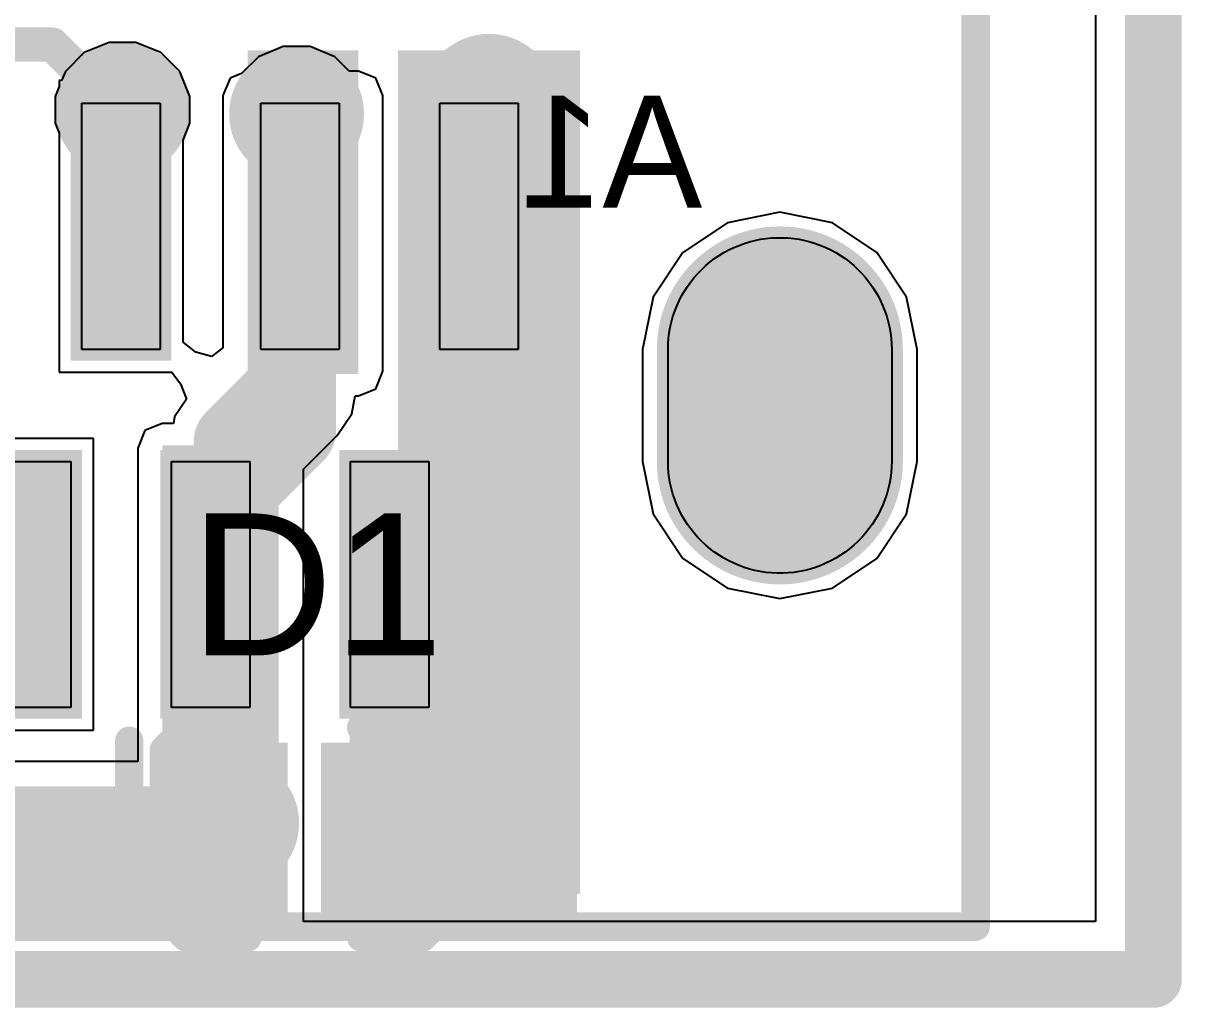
# Model space of a CAD drawing. Header units: millimetres. Extents: x -0.243 to 0.614, y -0.005 to 0.913.
# Drawn here: x 0.2735 to 0.4774, y -0.005 to 0.1683 of the extents above; entities that cross this region are included whole.
import ezdxf

# ---------------------------------------------------------------- set-up
doc = ezdxf.new("R2010")
doc.units = ezdxf.units.MM
doc.header["$MEASUREMENT"] = 0
for name, color, linetype in [('BottomLayer', 5, 'Continuous'), ('BottomOverlay', 54, 'Continuous'), ('BottomPaste', 16, 'Continuous'), ('BottomSolder', 6, 'Continuous'), ('Mechanical2', 216, 'Continuous'), ('MultiLayer', 9, 'Continuous'), ('TopLayer', 1, 'Continuous'), ('TopOverlay', 2, 'Continuous'), ('TopPaste', 8, 'Continuous'), ('TopSolder', 216, 'Continuous'), ('ViaHoleLayer', 16, 'Continuous')]:
    doc.layers.add(name, color=color, linetype=linetype)
doc.styles.add('Arial', font='', dxfattribs={"height": 0.2})
doc.styles.get('Arial').set_extended_font_data('Arial')

# ---------------------------------------------------------------- blocks, each defined once
blk = doc.blocks.new('TYPE_C_16PFS_LTH6_8_IPX8_B_1')
at = {"layer": 'BottomLayer'}
for points in [[(-0.10925, 0.05315), (-0.09547, 0.05315), (-0.09547, 0.00984), (-0.10925, 0.00984)], [(-0.07776, 0.05315), (-0.06398, 0.05315), (-0.06398, 0.00984), (-0.07776, 0.00984)], [(-0.04626, 0.05315), (-0.03248, 0.05315), (-0.03248, 0.00984), (-0.04626, 0.00984)], [(-0.125, -0.00984), (-0.11122, -0.00984), (-0.11122, -0.05315), (-0.125, -0.05315)], [(-0.0935, -0.00984), (-0.07972, -0.00984), (-0.07972, -0.05315), (-0.0935, -0.05315)], [(-0.06201, -0.00984), (-0.04823, -0.00984), (-0.04823, -0.05315), (-0.06201, -0.05315)]]:
    blk.add_hatch(color=5, dxfattribs=at).paths.add_polyline_path(points)
h = blk.add_hatch(color=5, dxfattribs=at)
edge = h.paths.add_edge_path()
edge.add_arc((-0.17106, -0.00984), 0.01969, 180, 360)
edge.add_line((-0.15138, -0.00984), (-0.15138, 0.00985))
edge.add_arc((-0.17106, 0.00985), 0.01969, 0, 180)
edge.add_line((-0.19074, 0.00985), (-0.19074, -0.00984))
at = {"layer": 'BottomSolder'}
for points in [[(-0.11122, 0.05512), (-0.0935, 0.05512), (-0.0935, 0.00787), (-0.11122, 0.00787)], [(-0.07973, 0.05512), (-0.06201, 0.05512), (-0.06201, 0.00787), (-0.07973, 0.00787)], [(-0.04823, 0.05512), (-0.03051, 0.05512), (-0.03051, 0.00787), (-0.04823, 0.00787)], [(-0.12697, -0.00787), (-0.10925, -0.00787), (-0.10925, -0.05512), (-0.12697, -0.05512)], [(-0.09547, -0.00787), (-0.07775, -0.00787), (-0.07775, -0.05512), (-0.09547, -0.05512)], [(-0.06398, -0.00787), (-0.04626, -0.00787), (-0.04626, -0.05512), (-0.06398, -0.05512)]]:
    blk.add_hatch(color=6, dxfattribs=at).paths.add_polyline_path(points)
h = blk.add_hatch(color=6, dxfattribs=at)
edge = h.paths.add_edge_path()
edge.add_arc((-0.17106, -0.00984), 0.02165, 180, 360)
edge.add_line((-0.14941, -0.00984), (-0.14941, 0.00985))
edge.add_arc((-0.17106, 0.00985), 0.02165, 0, 180)
edge.add_line((-0.19271, 0.00985), (-0.19271, -0.00984))
at = {"layer": 'MultiLayer'}
h = blk.add_hatch(color=9, dxfattribs=at)
edge = h.paths.add_edge_path()
edge.add_arc((-0.17106, -0.00984), 0.01969, 180, 360)
edge.add_line((-0.15138, -0.00984), (-0.15138, 0.00985))
edge.add_arc((-0.17106, 0.00985), 0.01969, 0, 180)
edge.add_line((-0.19074, 0.00985), (-0.19074, -0.00984))
at = {"layer": 'TopLayer'}
h = blk.add_hatch(color=1, dxfattribs=at)
edge = h.paths.add_edge_path()
edge.add_arc((-0.17106, -0.00984), 0.01969, 180, 360)
edge.add_line((-0.15138, -0.00984), (-0.15138, 0.00985))
edge.add_arc((-0.17106, 0.00985), 0.01969, 0, 180)
edge.add_line((-0.19074, 0.00985), (-0.19074, -0.00984))
at = {"layer": 'TopSolder'}
h = blk.add_hatch(color=216, dxfattribs=at)
edge = h.paths.add_edge_path()
edge.add_arc((-0.17106, -0.00984), 0.02165, 180, 360)
edge.add_line((-0.14941, -0.00984), (-0.14941, 0.00985))
edge.add_arc((-0.17106, 0.00985), 0.02165, 0, 180)
edge.add_line((-0.19271, 0.00985), (-0.19271, -0.00984))
at = {"layer": 'BottomOverlay', "const_width": 0.00502}
for points in [[(-0.20551, 0.09173), (-0.20551, -0.09173)], [(0.20551, 0.09173), (-0.20551, 0.09173)]]:
    blk.add_lwpolyline(points, dxfattribs=at)
at = {"layer": 'BottomOverlay', "const_width": 0.00251}
blk.add_lwpolyline([(-0.20676, 0.09173, 1), (-0.20426, 0.09173, 1)], format="xyb", close=True, dxfattribs=at)
blk.add_lwpolyline([(-0.20676, 0.09173, 1), (-0.20426, 0.09173, 1)], format="xyb", close=True, dxfattribs=at)
at = {"layer": 'BottomPaste'}
for p, q in [((-0.10925, 0.00985), (-0.10925, 0.05315)), ((-0.10925, 0.05315), (-0.09547, 0.05315)), ((-0.09547, 0.05315), (-0.09547, 0.05315)), ((-0.09547, 0.05315), (-0.09547, 0.00985)), ((-0.07776, 0.00985), (-0.07776, 0.05315)), ((-0.07776, 0.05315), (-0.06398, 0.05315)), ((-0.06398, 0.05315), (-0.06398, 0.05315)), ((-0.06398, 0.05315), (-0.06398, 0.00985)), ((-0.04626, 0.00985), (-0.04626, 0.05315)), ((-0.04626, 0.05315), (-0.03248, 0.05315)), ((-0.17733, 0.02851), (-0.17639, 0.0288)), ((-0.17639, 0.0288), (-0.17544, 0.02904)), ((-0.17544, 0.02904), (-0.17448, 0.02924)), ((-0.17448, 0.02924), (-0.17351, 0.02938)), ((-0.17351, 0.02938), (-0.17253, 0.02948)), ((-0.17253, 0.02948), (-0.17155, 0.02953)), ((-0.17155, 0.02953), (-0.17057, 0.02953)), ((-0.17057, 0.02953), (-0.16959, 0.02948)), ((-0.16959, 0.02948), (-0.16861, 0.02938)), ((-0.16861, 0.02938), (-0.16764, 0.02924)), ((-0.16764, 0.02924), (-0.16668, 0.02904)), ((-0.16668, 0.02904), (-0.16573, 0.0288)), ((-0.16573, 0.0288), (-0.16479, 0.02851)), ((-0.18174, 0.02638), (-0.1809, 0.0269)), ((-0.1809, 0.0269), (-0.18004, 0.02737)), ((-0.18004, 0.02737), (-0.17916, 0.02779)), ((-0.17916, 0.02779), (-0.17825, 0.02817)), ((-0.17825, 0.02817), (-0.17733, 0.02851)), ((-0.16479, 0.02851), (-0.16387, 0.02817)), ((-0.16387, 0.02817), (-0.16297, 0.02779)), ((-0.16297, 0.02779), (-0.16208, 0.02737)), ((-0.16208, 0.02737), (-0.16122, 0.0269)), ((-0.16122, 0.0269), (-0.16038, 0.02638)), ((-0.18481, 0.02394), (-0.18409, 0.02461)), ((-0.18409, 0.02461), (-0.18333, 0.02524)), ((-0.18333, 0.02524), (-0.18255, 0.02583)), ((-0.18255, 0.02583), (-0.18174, 0.02638)), ((-0.16038, 0.02638), (-0.15957, 0.02583)), ((-0.15957, 0.02583), (-0.15879, 0.02524)), ((-0.15879, 0.02524), (-0.15804, 0.02461)), ((-0.15804, 0.02461), (-0.15732, 0.02394)), ((-0.18675, 0.02174), (-0.18614, 0.0225)), ((-0.18614, 0.0225), (-0.18549, 0.02324)), ((-0.18549, 0.02324), (-0.18481, 0.02394)), ((-0.15732, 0.02394), (-0.15663, 0.02324)), ((-0.15663, 0.02324), (-0.15598, 0.0225)), ((-0.15598, 0.0225), (-0.15537, 0.02174)), ((-0.18786, 0.02011), (-0.18733, 0.02094)), ((-0.18733, 0.02094), (-0.18675, 0.02174)), ((-0.15537, 0.02174), (-0.1548, 0.02094)), ((-0.1548, 0.02094), (-0.15427, 0.02011)), ((-0.1892, 0.0175), (-0.1888, 0.01839)), ((-0.1888, 0.01839), (-0.18835, 0.01926)), ((-0.18835, 0.01926), (-0.18786, 0.02011)), ((-0.15427, 0.02011), (-0.15377, 0.01926)), ((-0.15377, 0.01926), (-0.15333, 0.01839)), ((-0.15333, 0.01839), (-0.15292, 0.0175)), ((-0.18987, 0.01565), (-0.18956, 0.01658)), ((-0.18956, 0.01658), (-0.1892, 0.0175)), ((-0.15292, 0.0175), (-0.15256, 0.01658)), ((-0.15256, 0.01658), (-0.15225, 0.01565)), ((-0.19036, 0.01375), (-0.19014, 0.01471)), ((-0.19014, 0.01471), (-0.18987, 0.01565)), ((-0.15225, 0.01565), (-0.15199, 0.01471)), ((-0.15199, 0.01471), (-0.15177, 0.01375)), ((-0.19065, 0.01181), (-0.19053, 0.01278)), ((-0.19053, 0.01278), (-0.19036, 0.01375)), ((-0.15177, 0.01375), (-0.1516, 0.01278)), ((-0.1516, 0.01278), (-0.15147, 0.01181)), ((-0.19075, 0.00985), (-0.19072, 0.01083)), ((-0.19072, 0.01083), (-0.19065, 0.01181)), ((-0.15147, 0.01181), (-0.1514, 0.01083)), ((-0.1514, 0.01083), (-0.15138, 0.00985)), ((-0.19075, -0.00984), (-0.19075, 0.00985)), ((-0.15138, 0.00985), (-0.15138, -0.00984)), ((-0.09547, 0.00985), (-0.10925, 0.00985)), ((-0.06398, 0.00985), (-0.07776, 0.00985)), ((-0.03248, 0.00985), (-0.04626, 0.00985)), ((-0.19072, -0.01082), (-0.19075, -0.00984)), ((-0.15138, -0.00984), (-0.1514, -0.01082)), ((-0.125, -0.05315), (-0.125, -0.00984)), ((-0.125, -0.00984), (-0.11122, -0.00984)), ((-0.11122, -0.00984), (-0.11122, -0.05315)), ((-0.0935, -0.05315), (-0.0935, -0.00984)), ((-0.0935, -0.00984), (-0.07972, -0.00984)), ((-0.07972, -0.00984), (-0.07972, -0.00984)), ((-0.07972, -0.00984), (-0.07972, -0.05315)), ((-0.06201, -0.05315), (-0.06201, -0.00984)), ((-0.06201, -0.00984), (-0.04823, -0.00984)), ((-0.04823, -0.00984), (-0.04823, -0.05315)), ((-0.19065, -0.0118), (-0.19072, -0.01082)), ((-0.19053, -0.01277), (-0.19065, -0.0118)), ((-0.15147, -0.0118), (-0.1516, -0.01277)), ((-0.1514, -0.01082), (-0.15147, -0.0118)), ((-0.19036, -0.01374), (-0.19053, -0.01277)), ((-0.19014, -0.01469), (-0.19036, -0.01374)), ((-0.15177, -0.01374), (-0.15199, -0.01469)), ((-0.1516, -0.01277), (-0.15177, -0.01374)), ((-0.18987, -0.01564), (-0.19014, -0.01469)), ((-0.18956, -0.01657), (-0.18987, -0.01564)), ((-0.15225, -0.01564), (-0.15256, -0.01657)), ((-0.15199, -0.01469), (-0.15225, -0.01564)), ((-0.1892, -0.01748), (-0.18956, -0.01657)), ((-0.1888, -0.01838), (-0.1892, -0.01748)), ((-0.15292, -0.01748), (-0.15333, -0.01838)), ((-0.15256, -0.01657), (-0.15292, -0.01748)), ((-0.18835, -0.01925), (-0.1888, -0.01838)), ((-0.18786, -0.0201), (-0.18835, -0.01925)), ((-0.18733, -0.02092), (-0.18786, -0.0201)), ((-0.15427, -0.0201), (-0.1548, -0.02092)), ((-0.15377, -0.01925), (-0.15427, -0.0201)), ((-0.15333, -0.01838), (-0.15377, -0.01925)), ((-0.18675, -0.02172), (-0.18733, -0.02092)), ((-0.18614, -0.02249), (-0.18675, -0.02172)), ((-0.15537, -0.02172), (-0.15598, -0.02249)), ((-0.1548, -0.02092), (-0.15537, -0.02172)), ((-0.18549, -0.02322), (-0.18614, -0.02249)), ((-0.18481, -0.02393), (-0.18549, -0.02322)), ((-0.18409, -0.02459), (-0.18481, -0.02393)), ((-0.15732, -0.02393), (-0.15804, -0.02459)), ((-0.15663, -0.02322), (-0.15732, -0.02393)), ((-0.15598, -0.02249), (-0.15663, -0.02322)), ((-0.18333, -0.02523), (-0.18409, -0.02459)), ((-0.18255, -0.02582), (-0.18333, -0.02523)), ((-0.18174, -0.02637), (-0.18255, -0.02582)), ((-0.1809, -0.02688), (-0.18174, -0.02637)), ((-0.16038, -0.02637), (-0.16122, -0.02688)), ((-0.15957, -0.02582), (-0.16038, -0.02637)), ((-0.15879, -0.02523), (-0.15957, -0.02582)), ((-0.15804, -0.02459), (-0.15879, -0.02523)), ((-0.18004, -0.02735), (-0.1809, -0.02688)), ((-0.17916, -0.02778), (-0.18004, -0.02735)), ((-0.17825, -0.02816), (-0.17916, -0.02778)), ((-0.17733, -0.0285), (-0.17825, -0.02816)), ((-0.17639, -0.02879), (-0.17733, -0.0285)), ((-0.16479, -0.0285), (-0.16573, -0.02879)), ((-0.16387, -0.02816), (-0.16479, -0.0285)), ((-0.16297, -0.02778), (-0.16387, -0.02816)), ((-0.16208, -0.02735), (-0.16297, -0.02778)), ((-0.16122, -0.02688), (-0.16208, -0.02735)), ((-0.17544, -0.02903), (-0.17639, -0.02879)), ((-0.17448, -0.02922), (-0.17544, -0.02903)), ((-0.17351, -0.02937), (-0.17448, -0.02922)), ((-0.17253, -0.02947), (-0.17351, -0.02937)), ((-0.17155, -0.02951), (-0.17253, -0.02947)), ((-0.17057, -0.02951), (-0.17155, -0.02951)), ((-0.16959, -0.02947), (-0.17057, -0.02951)), ((-0.16861, -0.02937), (-0.16959, -0.02947)), ((-0.16959, -0.02947), (-0.16959, -0.02947)), ((-0.16764, -0.02922), (-0.16861, -0.02937)), ((-0.16668, -0.02903), (-0.16764, -0.02922)), ((-0.16573, -0.02879), (-0.16668, -0.02903)), ((-0.125, -0.05315), (-0.125, -0.05315)), ((-0.11122, -0.05315), (-0.125, -0.05315)), ((-0.07972, -0.05315), (-0.0935, -0.05315)), ((-0.06201, -0.05315), (-0.06201, -0.05315)), ((-0.04823, -0.05315), (-0.06201, -0.05315))]:
    blk.add_line(p, q, dxfattribs=at)
at = {"layer": 'BottomOverlay', "text_generation_flag": 2}
blk.add_text('A1', height=0.019685, rotation=180, dxfattribs=at).set_placement((-0.1574, -0.03481))
blk = doc.blocks.new('DFN1006_2L__B__D____________15')
at = {"layer": 'TopLayer'}
for points in [[(-0.02067, 0.01378), (-0.00492, 0.01378), (-0.00492, -0.01378), (-0.02067, -0.01378)], [(0.00492, 0.01378), (0.02067, 0.01378), (0.02067, -0.01378), (0.00492, -0.01378)]]:
    blk.add_hatch(color=1, dxfattribs=at).paths.add_polyline_path(points)
at = {"layer": 'TopPaste'}
for points in [[(-0.02067, 0.01378), (-0.00492, 0.01378), (-0.00492, -0.01378), (-0.02067, -0.01378)], [(0.00492, 0.01378), (0.02067, 0.01378), (0.02067, -0.01378), (0.00492, -0.01378)]]:
    blk.add_hatch(color=8, dxfattribs=at).paths.add_polyline_path(points)
at = {"layer": 'TopSolder'}
for points in [[(-0.02267, 0.01578), (-0.00292, 0.01578), (-0.00292, -0.01578), (-0.02267, -0.01578)], [(0.00292, 0.01578), (0.02267, 0.01578), (0.02267, -0.01578), (0.00292, -0.01578)]]:
    blk.add_hatch(color=216, dxfattribs=at).paths.add_polyline_path(points)
at = {"layer": 'TopOverlay', "const_width": 0.005}
for points in [[(-0.0208, 0.01847), (-0.02474, 0.01453)], [(-0.01962, 0.01847), (-0.0208, 0.01847)], [(-0.01, 0.01847), (-0.01962, 0.01847)], [(0.01962, 0.01847), (0.01, 0.01847)], [(0.0208, 0.01847), (0.01962, 0.01847)], [(0.02474, 0.01453), (0.0208, 0.01847)], [(-0.02474, 0.01453), (-0.02474, -0.01453)], [(0.02474, 0.01453), (0.02474, -0.01453)], [(-0.03083, 0.01378), (-0.03083, -0.01614)], [(0.03083, 0.01378), (0.03083, -0.01614)], [(-0.0208, -0.01847), (-0.02474, -0.01453)], [(0.02474, -0.01453), (0.0208, -0.01847)], [(-0.01, -0.01847), (-0.0208, -0.01847)], [(0.0208, -0.01847), (0.01, -0.01847)]]:
    blk.add_lwpolyline(points, dxfattribs=at)
at = {"layer": 'TopOverlay', "const_width": 0.0025}
for points in [[(-0.02205, 0.01847, 1), (-0.01955, 0.01847, 1)], [(-0.02205, 0.01847, 1), (-0.01955, 0.01847, 1)], [(-0.02087, 0.01847, 1), (-0.01837, 0.01847, 1)], [(-0.02087, 0.01847, 1), (-0.01837, 0.01847, 1)], [(-0.01125, 0.01847, 1), (-0.00875, 0.01847, 1)], [(0.00875, 0.01847, 1), (0.01125, 0.01847, 1)], [(0.01837, 0.01847, 1), (0.02087, 0.01847, 1)], [(0.01837, 0.01847, 1), (0.02087, 0.01847, 1)], [(0.01955, 0.01847, 1), (0.02205, 0.01847, 1)], [(0.01955, 0.01847, 1), (0.02205, 0.01847, 1)], [(-0.02599, 0.01453, 1), (-0.02349, 0.01453, 1)], [(-0.02599, 0.01453, 1), (-0.02349, 0.01453, 1)], [(0.02349, 0.01453, 1), (0.02599, 0.01453, 1)], [(0.02349, 0.01453, 1), (0.02599, 0.01453, 1)], [(-0.03207, 0.01378, 1), (-0.02958, 0.01378, 1)], [(0.02958, 0.01378, 1), (0.03207, 0.01378, 1)], [(-0.02599, -0.01453, 1), (-0.02349, -0.01453, 1)], [(-0.02599, -0.01453, 1), (-0.02349, -0.01453, 1)], [(0.02349, -0.01453, 1), (0.02599, -0.01453, 1)], [(0.02349, -0.01453, 1), (0.02599, -0.01453, 1)], [(-0.03207, -0.01614, 1), (-0.02958, -0.01614, 1)], [(0.02958, -0.01614, 1), (0.03207, -0.01614, 1)], [(-0.02205, -0.01847, 1), (-0.01955, -0.01847, 1)], [(-0.02205, -0.01847, 1), (-0.01955, -0.01847, 1)], [(-0.01125, -0.01847, 1), (-0.00875, -0.01847, 1)], [(0.00875, -0.01847, 1), (0.01125, -0.01847, 1)], [(0.01955, -0.01847, 1), (0.02205, -0.01847, 1)], [(0.01955, -0.01847, 1), (0.02205, -0.01847, 1)]]:
    blk.add_lwpolyline(points, format="xyb", close=True, dxfattribs=at)

msp = doc.modelspace()

# ---------------------------------------------------------------- hatches: boundary and pattern name
at = {"layer": 'BottomLayer'}
for points in [[(0.3415, 0.015), (0.3715, 0.015), (0.3715, 0.1635), (0.3415, 0.1635)], [(0.313, 0.107), (0.3325, 0.107), (0.3325, 0.1555), (0.313, 0.1555)], [(0.298, 0.008), (0.3185, 0.008), (0.3185, 0.0935), (0.298, 0.0935)], [(0.331, 0.015), (0.3635, 0.015), (0.3635, 0.091), (0.331, 0.091)], [(0.082, 0.008), (0.3185, 0.008), (0.3185, 0.034), (0.082, 0.034)]]:
    msp.add_hatch(color=5, dxfattribs=at).paths.add_polyline_path(points)
h = msp.add_hatch(color=5, dxfattribs=at)
edge = h.paths.add_edge_path()
edge.add_arc((0.3555, 0.1545), 0.00787, 0, 360)
h = msp.add_hatch(color=5, dxfattribs=at)
edge = h.paths.add_edge_path()
edge.add_arc((0.291, 0.153), 0.00787, 0, 360)
h = msp.add_hatch(color=5, dxfattribs=at)
edge = h.paths.add_edge_path()
edge.add_arc((0.32163, 0.15228), 0.00787, 0, 360)
h = msp.add_hatch(color=5, dxfattribs=at)
edge = h.paths.add_edge_path()
edge.add_arc((0.3545, 0.061), 0.00787, 0, 360)
h = msp.add_hatch(color=5, dxfattribs=at)
edge = h.paths.add_edge_path()
edge.add_arc((0.31021, 0.0275), 0.00787, 0, 360)
h = msp.add_hatch(color=5, dxfattribs=at)
edge = h.paths.add_edge_path()
edge.add_arc((0.3382, 0.0275), 0.00787, 0, 360)
at = {"layer": 'BottomSolder'}
h = msp.add_hatch(color=6, dxfattribs=at)
edge = h.paths.add_edge_path()
edge.add_arc((0.3555, 0.1545), 0.01187, 0, 360)
h = msp.add_hatch(color=6, dxfattribs=at)
edge = h.paths.add_edge_path()
edge.add_arc((0.291, 0.153), 0.01187, 0, 360)
h = msp.add_hatch(color=6, dxfattribs=at)
edge = h.paths.add_edge_path()
edge.add_arc((0.32163, 0.15228), 0.01187, 0, 360)
h = msp.add_hatch(color=6, dxfattribs=at)
edge = h.paths.add_edge_path()
edge.add_arc((0.3545, 0.061), 0.01187, 0, 360)
h = msp.add_hatch(color=6, dxfattribs=at)
edge = h.paths.add_edge_path()
edge.add_arc((0.31021, 0.0275), 0.01187, 0, 360)
h = msp.add_hatch(color=6, dxfattribs=at)
edge = h.paths.add_edge_path()
edge.add_arc((0.3382, 0.0275), 0.01187, 0, 360)
at = {"layer": 'TopLayer'}
for points in [[(0.313, 0.1065), (0.3325, 0.1065), (0.3325, 0.1635), (0.313, 0.1635)], [(0.3395, 0.0115), (0.371, 0.0115), (0.371, 0.1635), (0.3395, 0.1635)], [(0.298, 0.014), (0.3185, 0.014), (0.3185, 0.094), (0.298, 0.094)], [(0.086, 0.01), (0.3195, 0.01), (0.3195, 0.034), (0.086, 0.034)]]:
    msp.add_hatch(color=1, dxfattribs=at).paths.add_polyline_path(points)
h = msp.add_hatch(color=1, dxfattribs=at)
edge = h.paths.add_edge_path()
edge.add_arc((0.3555, 0.1545), 0.00787, 0, 360)
h = msp.add_hatch(color=1, dxfattribs=at)
edge = h.paths.add_edge_path()
edge.add_arc((0.291, 0.153), 0.00787, 0, 360)
h = msp.add_hatch(color=1, dxfattribs=at)
edge = h.paths.add_edge_path()
edge.add_arc((0.32163, 0.15228), 0.00787, 0, 360)
h = msp.add_hatch(color=1, dxfattribs=at)
edge = h.paths.add_edge_path()
edge.add_arc((0.3545, 0.061), 0.00787, 0, 360)
h = msp.add_hatch(color=1, dxfattribs=at)
edge = h.paths.add_edge_path()
edge.add_arc((0.31021, 0.0275), 0.00787, 0, 360)
h = msp.add_hatch(color=1, dxfattribs=at)
edge = h.paths.add_edge_path()
edge.add_arc((0.3382, 0.0275), 0.00787, 0, 360)
at = {"layer": 'TopSolder'}
h = msp.add_hatch(color=216, dxfattribs=at)
edge = h.paths.add_edge_path()
edge.add_arc((0.3555, 0.1545), 0.01187, 0, 360)
h = msp.add_hatch(color=216, dxfattribs=at)
edge = h.paths.add_edge_path()
edge.add_arc((0.291, 0.153), 0.01187, 0, 360)
h = msp.add_hatch(color=216, dxfattribs=at)
edge = h.paths.add_edge_path()
edge.add_arc((0.32163, 0.15228), 0.01187, 0, 360)
h = msp.add_hatch(color=216, dxfattribs=at)
edge = h.paths.add_edge_path()
edge.add_arc((0.3545, 0.061), 0.01187, 0, 360)
h = msp.add_hatch(color=216, dxfattribs=at)
edge = h.paths.add_edge_path()
edge.add_arc((0.31021, 0.0275), 0.01187, 0, 360)
h = msp.add_hatch(color=216, dxfattribs=at)
edge = h.paths.add_edge_path()
edge.add_arc((0.3382, 0.0275), 0.01187, 0, 360)
at = {"layer": 'ViaHoleLayer'}
h = msp.add_hatch(color=16, dxfattribs=at)
edge = h.paths.add_edge_path()
edge.add_arc((0.3555, 0.1545), 0.00394, 0, 360)
h = msp.add_hatch(color=16, dxfattribs=at)
edge = h.paths.add_edge_path()
edge.add_arc((0.291, 0.153), 0.00394, 0, 360)
h = msp.add_hatch(color=16, dxfattribs=at)
edge = h.paths.add_edge_path()
edge.add_arc((0.32163, 0.15228), 0.00394, 0, 360)
h = msp.add_hatch(color=16, dxfattribs=at)
edge = h.paths.add_edge_path()
edge.add_arc((0.3545, 0.061), 0.00394, 0, 360)
h = msp.add_hatch(color=16, dxfattribs=at)
edge = h.paths.add_edge_path()
edge.add_arc((0.31021, 0.0275), 0.00394, 0, 360)
h = msp.add_hatch(color=16, dxfattribs=at)
edge = h.paths.add_edge_path()
edge.add_arc((0.3382, 0.0275), 0.00394, 0, 360)

# ---------------------------------------------------------------- linework, layer by layer
at = {"layer": 'BottomLayer'}
for p, q in [((0.46225, 0.69847), (0.46225, 0.0102)), ((0.28864, 0.16487), (0.28427, 0.16307)), ((0.29336, 0.16487), (0.28864, 0.16487)), ((0.29773, 0.16307), (0.29336, 0.16487)), ((0.31927, 0.16416), (0.31491, 0.16235)), ((0.324, 0.16416), (0.31927, 0.16416)), ((0.32836, 0.16235), (0.324, 0.16416)), ((0.28427, 0.16307), (0.28093, 0.15973)), ((0.30107, 0.15973), (0.29773, 0.16307)), ((0.31491, 0.16235), (0.31195, 0.1594)), ((0.33088, 0.15983), (0.32836, 0.16235)), ((0.28093, 0.15973), (0.28028, 0.15814)), ((0.30287, 0.15536), (0.30107, 0.15973)), ((0.31195, 0.1594), (0.30994, 0.15856)), ((0.3325, 0.15983), (0.33088, 0.15983)), ((0.33556, 0.15856), (0.3325, 0.15983)), ((0.27986, 0.15713), (0.27913, 0.15536)), ((0.28028, 0.15814), (0.27986, 0.15814)), ((0.27986, 0.15814), (0.27986, 0.15713)), ((0.30994, 0.15856), (0.30867, 0.1555)), ((0.33683, 0.1555), (0.33556, 0.15856)), ((0.27913, 0.15536), (0.27913, 0.15064)), ((0.30287, 0.15064), (0.30287, 0.15536)), ((0.30867, 0.1555), (0.30867, 0.11111)), ((0.33683, 0.107), (0.33683, 0.1555)), ((0.27913, 0.15064), (0.27986, 0.14887)), ((0.30164, 0.14766), (0.30287, 0.15064)), ((0.27986, 0.14887), (0.27986, 0.10684)), ((0.30164, 0.11212), (0.30164, 0.14766)), ((0.40669, 0.13498), (0.39745, 0.13314)), ((0.41593, 0.13314), (0.40669, 0.13498)), ((0.39745, 0.13314), (0.38961, 0.12791)), ((0.42377, 0.12791), (0.41593, 0.13314)), ((0.38961, 0.12791), (0.38438, 0.12007)), ((0.429, 0.12007), (0.42377, 0.12791)), ((0.38438, 0.12007), (0.38254, 0.11083)), ((0.43084, 0.11083), (0.429, 0.12007)), ((0.3039, 0.11039), (0.30164, 0.11212)), ((0.30664, 0.1096), (0.3039, 0.11039)), ((0.30867, 0.11111), (0.30664, 0.1096)), ((0.38254, 0.11083), (0.38254, 0.09115)), ((0.43084, 0.09115), (0.43084, 0.11083)), ((0.27986, 0.10684), (0.29711, 0.10684)), ((0.29711, 0.10684), (0.29968, 0.10684)), ((0.29968, 0.10684), (0.30122, 0.10478)), ((0.33556, 0.10394), (0.33683, 0.107)), ((0.30122, 0.10478), (0.30224, 0.10208)), ((0.30224, 0.10208), (0.30017, 0.09899)), ((0.33133, 0.09951), (0.33196, 0.10267)), ((0.33196, 0.10267), (0.3325, 0.10267)), ((0.3325, 0.10267), (0.33556, 0.10394)), ((0.30017, 0.09899), (0.29994, 0.09783)), ((0.32879, 0.09571), (0.33133, 0.09951)), ((0.29494, 0.09656), (0.29367, 0.0935)), ((0.298, 0.09783), (0.29494, 0.09656)), ((0.29994, 0.09783), (0.298, 0.09783)), ((0.28589, 0.09515), (0.26411, 0.09515)), ((0.28589, 0.04385), (0.28589, 0.09515)), ((0.32283, 0.08975), (0.32879, 0.09571)), ((0.29367, 0.0935), (0.29367, 0.05369)), ((0.32283, 0.0102), (0.32283, 0.08975)), ((0.38254, 0.09115), (0.38438, 0.08191)), ((0.429, 0.08191), (0.43084, 0.09115)), ((0.38438, 0.08191), (0.38961, 0.07407)), ((0.42377, 0.07407), (0.429, 0.08191)), ((0.38961, 0.07407), (0.39745, 0.06884)), ((0.41593, 0.06884), (0.42377, 0.07407)), ((0.39745, 0.06884), (0.40669, 0.067)), ((0.40669, 0.067), (0.41593, 0.06884)), ((0.29367, 0.05369), (0.29366, 0.05362)), ((0.29366, 0.05362), (0.29367, 0.05355)), ((0.29367, 0.05355), (0.29367, 0.03833)), ((0.26411, 0.04385), (0.28589, 0.04385)), ((0.29367, 0.03833), (0.25469, 0.03833)), ((0.46225, 0.0102), (0.32283, 0.0102))]:
    msp.add_line(p, q, dxfattribs=at)
for points, const_width in [([(0.3205, 0.13075), (0.32224, 0.13249)], 0.015), ([(0.3205, 0.104), (0.3205, 0.13075)], 0.015), ([(0.311, 0.0945), (0.3205, 0.104)], 0.015), ([(0.311, 0.074), (0.311, 0.0945)], 0.015), ([(0.3065, 0.0695), (0.311, 0.074)], 0.015), ([(0.3065, 0.0525), (0.3065, 0.0695)], 0.015), ([(0.33799, 0.06139), (0.33799, 0.0695)], 0.013), ([(0.33799, 0.06139), (0.33838, 0.061)], 0.013), ([(0.33838, 0.061), (0.3545, 0.061)], 0.013), ([(0.35397, 0.06047), (0.3545, 0.061)], 0.013), ([(0.35397, 0.04401), (0.35397, 0.06047)], 0.013), ([(0.30538, 0.05362), (0.3065, 0.0525)], 0.015), ([(0.3065, 0.03141), (0.3065, 0.0525)], 0.015), ([(0.3065, 0.0525), (0.30825, 0.05075)], 0.015), ([(0.3382, 0.02824), (0.35397, 0.04401)], 0.013), ([(0.3065, 0.03141), (0.31021, 0.0277)], 0.015), ([(0.31021, 0.0275), (0.31021, 0.0277)], 0.015), ([(0.3382, 0.0275), (0.3382, 0.02824)], 0.013)]:
    msp.add_lwpolyline(points, dxfattribs=dict(at, const_width=const_width))
for points, const_width in [([(0.31849, 0.13249, 1), (0.32599, 0.13249, 1)], 0.0075), ([(0.31675, 0.13075, 1), (0.32425, 0.13075, 1)], 0.0075), ([(0.31675, 0.13075, 1), (0.32425, 0.13075, 1)], 0.0075), ([(0.31675, 0.104, 1), (0.32425, 0.104, 1)], 0.0075), ([(0.31675, 0.104, 1), (0.32425, 0.104, 1)], 0.0075), ([(0.30725, 0.0945, 1), (0.31475, 0.0945, 1)], 0.0075), ([(0.30725, 0.0945, 1), (0.31475, 0.0945, 1)], 0.0075), ([(0.30725, 0.074, 1), (0.31475, 0.074, 1)], 0.0075), ([(0.30725, 0.074, 1), (0.31475, 0.074, 1)], 0.0075), ([(0.30275, 0.0695, 1), (0.31025, 0.0695, 1)], 0.0075), ([(0.30275, 0.0695, 1), (0.31025, 0.0695, 1)], 0.0075), ([(0.33474, 0.0695, 1), (0.34124, 0.0695, 1)], 0.0065), ([(0.33474, 0.06139, 1), (0.34124, 0.06139, 1)], 0.0065), ([(0.33474, 0.06139, 1), (0.34124, 0.06139, 1)], 0.0065), ([(0.33513, 0.061, 1), (0.34163, 0.061, 1)], 0.0065), ([(0.33513, 0.061, 1), (0.34163, 0.061, 1)], 0.0065), ([(0.35125, 0.061, 1), (0.35775, 0.061, 1)], 0.0065), ([(0.35125, 0.061, 1), (0.35775, 0.061, 1)], 0.0065), ([(0.35072, 0.06047, 1), (0.35722, 0.06047, 1)], 0.0065), ([(0.35072, 0.06047, 1), (0.35722, 0.06047, 1)], 0.0065), ([(0.30163, 0.05362, 1), (0.30913, 0.05362, 1)], 0.0075), ([(0.30275, 0.0525, 1), (0.31025, 0.0525, 1)], 0.0075), ([(0.30275, 0.0525, 1), (0.31025, 0.0525, 1)], 0.0075), ([(0.30275, 0.0525, 1), (0.31025, 0.0525, 1)], 0.0075), ([(0.30275, 0.0525, 1), (0.31025, 0.0525, 1)], 0.0075), ([(0.3045, 0.05075, 1), (0.312, 0.05075, 1)], 0.0075), ([(0.35072, 0.04401, 1), (0.35722, 0.04401, 1)], 0.0065), ([(0.35072, 0.04401, 1), (0.35722, 0.04401, 1)], 0.0065), ([(0.30275, 0.03141, 1), (0.31025, 0.03141, 1)], 0.0075), ([(0.30275, 0.03141, 1), (0.31025, 0.03141, 1)], 0.0075), ([(0.30645, 0.0277, 1), (0.31395, 0.0277, 1)], 0.0075), ([(0.30645, 0.0277, 1), (0.31395, 0.0277, 1)], 0.0075), ([(0.30645, 0.0275, 1), (0.31395, 0.0275, 1)], 0.0075), ([(0.33496, 0.02824, 1), (0.34146, 0.02824, 1)], 0.0065), ([(0.33496, 0.02824, 1), (0.34146, 0.02824, 1)], 0.0065), ([(0.33496, 0.0275, 1), (0.34146, 0.0275, 1)], 0.0065)]:
    msp.add_lwpolyline(points, format="xyb", close=True, dxfattribs=dict(at, const_width=const_width))
at = {"layer": 'Mechanical2', "const_width": 0.01}
for points in [[(0.47244, 0), (0.47244, 0.70866)], [(0, 0), (0.47244, 0)]]:
    msp.add_lwpolyline(points, dxfattribs=at)
at = {"layer": 'Mechanical2', "const_width": 0.005}
msp.add_lwpolyline([(0.46994, 0, 1), (0.47494, 0, 1)], format="xyb", close=True, dxfattribs=at)
msp.add_lwpolyline([(0.46994, 0, 1), (0.47494, 0, 1)], format="xyb", close=True, dxfattribs=at)
at = {"layer": 'TopLayer'}
for points, const_width in [([(0.20118, 0.1645), (0.27864, 0.1645)], 0.006), ([(0.27864, 0.1645), (0.29014, 0.153)], 0.006), ([(0.32109, 0.15174), (0.32163, 0.15228)], 0.015), ([(0.32109, 0.09659), (0.32109, 0.15174)], 0.015), ([(0.29014, 0.153), (0.291, 0.153)], 0.006), ([(0.3065, 0.082), (0.32109, 0.09659)], 0.015), ([(0.3065, 0.06546), (0.3065, 0.082)], 0.015), ([(0.3065, 0.06546), (0.30983, 0.06213)], 0.015), ([(0.30983, 0.02787), (0.30983, 0.06213)], 0.015), ([(0.31021, 0.02585), (0.31021, 0.0275)], 0.02), ([(0.30983, 0.02787), (0.31021, 0.0275)], 0.015)]:
    msp.add_lwpolyline(points, dxfattribs=dict(at, const_width=const_width))
for points, const_width in [([(0.27714, 0.1645, 1), (0.28014, 0.1645, 1)], 0.003), ([(0.27714, 0.1645, 1), (0.28014, 0.1645, 1)], 0.003), ([(0.31734, 0.15174, 1), (0.32484, 0.15174, 1)], 0.0075), ([(0.31734, 0.15174, 1), (0.32484, 0.15174, 1)], 0.0075), ([(0.31788, 0.15228, 1), (0.32538, 0.15228, 1)], 0.0075), ([(0.28864, 0.153, 1), (0.29164, 0.153, 1)], 0.003), ([(0.28864, 0.153, 1), (0.29164, 0.153, 1)], 0.003), ([(0.2895, 0.153, 1), (0.2925, 0.153, 1)], 0.003), ([(0.31734, 0.09659, 1), (0.32484, 0.09659, 1)], 0.0075), ([(0.31734, 0.09659, 1), (0.32484, 0.09659, 1)], 0.0075), ([(0.30275, 0.082, 1), (0.31025, 0.082, 1)], 0.0075), ([(0.30275, 0.082, 1), (0.31025, 0.082, 1)], 0.0075), ([(0.30275, 0.06546, 1), (0.31025, 0.06546, 1)], 0.0075), ([(0.30275, 0.06546, 1), (0.31025, 0.06546, 1)], 0.0075), ([(0.30608, 0.06213, 1), (0.31358, 0.06213, 1)], 0.0075), ([(0.30608, 0.06213, 1), (0.31358, 0.06213, 1)], 0.0075), ([(0.30521, 0.0275, 1), (0.31521, 0.0275, 1)], 0.01), ([(0.30521, 0.02585, 1), (0.31521, 0.02585, 1)], 0.01), ([(0.30608, 0.02787, 1), (0.31358, 0.02787, 1)], 0.0075), ([(0.30608, 0.02787, 1), (0.31358, 0.02787, 1)], 0.0075), ([(0.30645, 0.0275, 1), (0.31395, 0.0275, 1)], 0.0075)]:
    msp.add_lwpolyline(points, format="xyb", close=True, dxfattribs=dict(at, const_width=const_width))

# ---------------------------------------------------------------- block references
at = {"rotation": 180}
for name, p in [('TYPE_C_16PFS_LTH6_8_IPX8_B_1', (0.23563, 0.101)), ('DFN1006_2L__B__D____________15', (0.323, 0.02585))]:
    msp.add_blockref(name, p, dxfattribs=at)

# ---------------------------------------------------------------- texts
at = {"layer": 'TopOverlay', "style": 'Arial'}
msp.add_text('D1', height=0.025, dxfattribs=at).set_placement((0.30284, 0.057))

doc.saveas('drawing.dxf')
